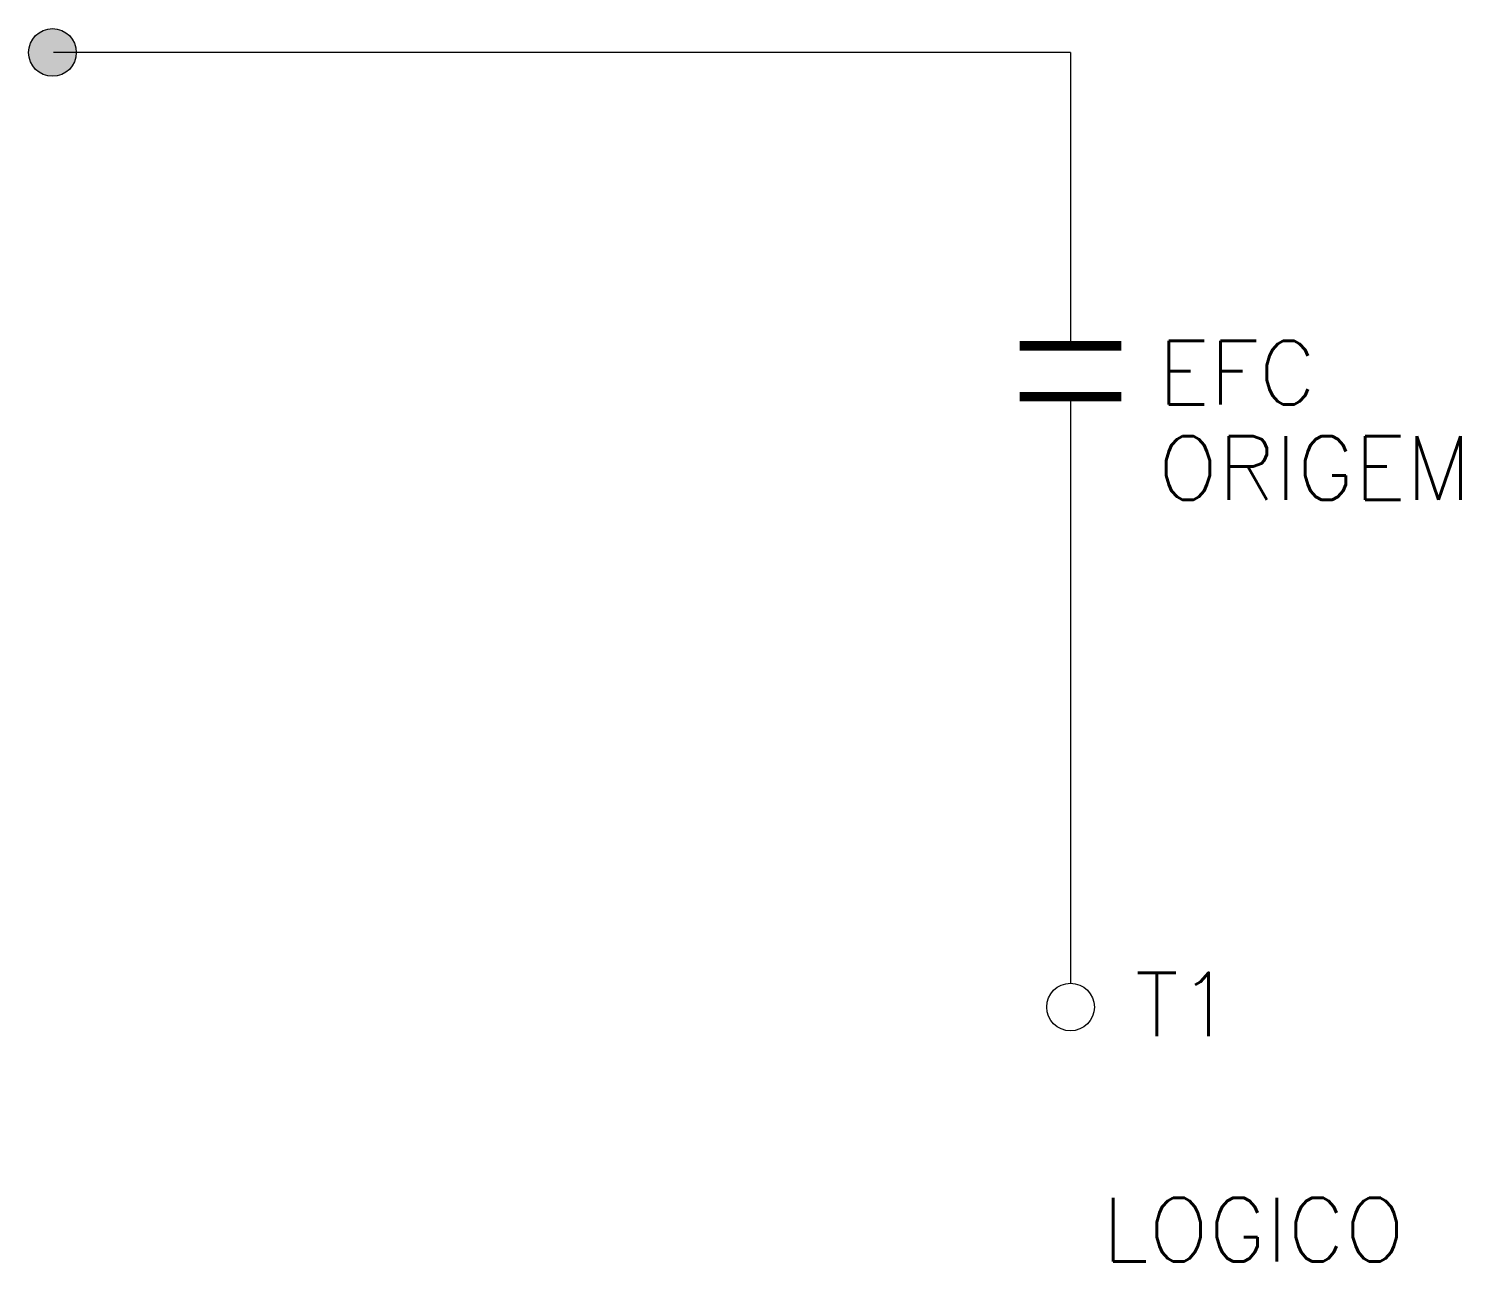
# Model space of a CAD drawing. Header units: millimetres. Extents: x -32.8 to 12.3, y -38 to 0.8.
import ezdxf
from ezdxf.enums import TextEntityAlignment as Align

# ---------------------------------------------------------------- set-up
doc = ezdxf.new("R2010")
doc.units = ezdxf.units.MM
doc.header["$LTSCALE"] = 10
doc.styles.add('ROMANS', font='romans.shx')

msp = doc.modelspace()

# ---------------------------------------------------------------- hatches: boundary and pattern name
h = msp.add_hatch(color=256)
h.dxf.hatch_style = 1
edge = h.paths.add_edge_path()
edge.add_arc((-32.027, 0), 0.75, 0, 360)

# ---------------------------------------------------------------- linework, layer by layer
msp.add_line((0, 0), (-32, 0))
at = {"color": 7}
for p, q in [((0, 0), (0, -9.225)), ((0, -10.825), (0, -29.275))]:
    msp.add_line(p, q, dxfattribs=at)
at = {"color": 7, "const_width": 0.3}
for points in [[(-1.6, -9.225), (1.6, -9.225)], [(-1.6, -10.825), (1.6, -10.825)]]:
    msp.add_lwpolyline(points, dxfattribs=at)
msp.add_circle((-32.027, 0), 0.75)
at = {"color": 7}
msp.add_circle((0, -30.025), 0.75, dxfattribs=at)

# ---------------------------------------------------------------- texts
at = {"color": 7, "lineweight": -3, "style": 'ROMANS'}
for tag, text, p in [('EFC', '', (2.75, -10.07)), ('ORIGEM', 'ENDERECO FISICO', (2.75, -13.07))]:
    msp.add_attdef(tag, text=text, height=2, dxfattribs=at).set_placement(p, align=Align.MIDDLE_LEFT)
at = {"color": 7, "style": 'ROMANS'}
msp.add_attdef('T1', (2.031, -30.945), '', height=2, dxfattribs=at)
at = {"color": 7, "lineweight": -3, "style": 'ROMANS'}
msp.add_attdef('LOGICO', text='DIAGRAMA LOGICO', height=2, dxfattribs=at).set_placement((1, -36.025), align=Align.TOP_LEFT)

doc.saveas('drawing.dxf')
